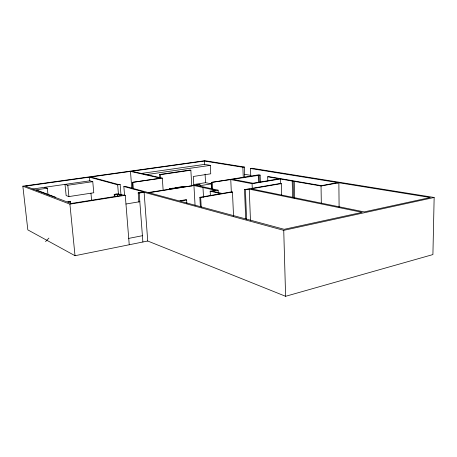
<?xml version="1.0" encoding="UTF-8"?>
<svg xmlns="http://www.w3.org/2000/svg" width="457" height="457" viewBox="0 0 457 457"><rect width="100%" height="100%" fill="white"/><g stroke="black" fill="none" stroke-linecap="round" stroke-linejoin="round"><path stroke-width="0.69" d="M250.784 176.225L250.487 168.49L251.99 168.256L434.15 197.481L432.91 254.566L285.608 296.296L147.725 241.016L75.017 255.714L27.826 229.882L22.85 186.176L204.907 160.704L244.346 167.034L244.758 177.088M320.934 185.759L337.832 182.589L337.832 182.949M45.54 241.61L48.91 238.108M138.882 202.011L138.18 192.797L139.179 193.071L144.115 192.283L283.74 230.345L434.15 197.481M128.725 238.394L142.407 235.703M292.623 197.664L292.212 181.4L294.245 181.372L321.043 185.999L338.866 182.754L430.311 197.515L364.183 211.905L251.053 188.827L281.346 183.6L281.689 195.562M200.366 206.495L199.852 197.315L220.954 193.677L210.163 191.209L210.386 195.476M245.712 218.869L244.518 189.621L280.432 183.434L281.346 183.6M292.212 181.4L293.32 181.212L280.272 178.961L252.087 183.691L230.762 179.578L211.505 182.394L211.837 188.787M186.839 203.468L186.627 199.943L179.858 201.114L284.185 229.311L362.184 212.339L249.242 189.141L244.518 189.621M199.852 197.315L200.68 197.521L232.459 192.031L233.544 216.212M210.163 191.209L215.453 190.318L193.934 185.502L148.896 192.74M218.269 193.02L218.132 190.186L212.197 191.192L222.188 193.465L231.596 191.843L232.459 192.031M125.966 204.016L139.831 201.697M267.808 181.035L267.671 176.785L268.745 176.608L321.151 185.616M200.029 186.656L199.915 184.537L195.733 185.211L218.132 190.186M260.387 182.212L260.136 175.128L232.442 179.31L252.961 183.24L279.398 178.807L267.671 176.785M200.155 185.673L211.271 183.874L211.522 188.678M138.18 192.797L143.755 191.906L123.847 186.496L124.59 195.653M22.85 186.176L69.91 204.136L125.264 195.293L129.24 244.752M193.831 184.537L205.547 182.663L211.271 183.874M169.227 188.752L170.61 188.53M171.986 188.307L173.369 188.09M174.745 187.867L176.122 187.644M177.505 187.427L182.326 186.656M169.119 189.004L184.297 186.57L183.708 186.433M148.211 192.557L199.915 184.537M211.505 182.394L258.525 174.848L260.136 175.128M114.381 196.567L114.199 194.436C118.009 192.951 121.562 195.208 125.264 195.293M70.681 203.725L70.475 201.623L67.585 202.08L71.252 203.462L121.613 195.436L117.495 194.202L114.199 194.436M92.765 181.663L67.79 185.262L65.02 184.377L66.145 195.59L68.91 196.579L93.771 192.763L92.765 181.663L89.818 180.829L32.807 188.992M163.132 190.112L162.321 178.121L131.547 171.261L204.388 161.047L242.856 167.256L244.346 167.034M123.847 186.496L125.092 186.307L179.058 200.897L185.816 199.732L186.627 199.943M132.753 188.764L132.256 182.389L160.55 178.156L130.468 171.409L90.635 176.99L118.289 184.468L120.128 184.451L120.991 195.002M70.475 201.623L67.03 201.868L25.381 186.142L89.481 177.156L117.672 184.817L120.128 184.451M132.256 182.389L162.321 178.121M159.647 177.356L159.453 174.517L189.952 170.05L190.855 170.221L191.769 185.896M159.453 174.517L160.31 174.7L190.855 170.221M48.031 194.979L47.317 188.221L35.966 189.855L55.565 197.235M145.383 174.768L210.311 165.365L210.751 173.809L193.311 176.465L193.819 185.325M140.687 173.54L204.57 164.394L210.311 165.365M250.487 168.49L337.832 182.589L337.586 183.006M244.644 174.288L250.887 175.385M44.7 187.29L47.317 188.221M69.91 204.136L75.017 255.714M67.79 185.262L68.91 196.579M89.481 177.156L89.818 180.829M90.954 193.22L91.594 200.177M114.821 194.625L114.998 196.761M117.672 184.817L118.426 193.979M117.495 194.202L117.672 196.333M132.85 182.543L133.347 188.924M130.468 171.409L131.827 188.827M139.179 193.071L142.881 241.993M144.115 192.283L147.725 241.016M160.31 174.7L160.556 178.253M193.934 185.502L195.065 205.216M200.68 197.521L201.229 207.427M204.388 161.047L204.57 164.394M205.09 174.146L205.547 182.663M202.982 187.524L203.519 197.367M212.259 182.554L212.625 189.666M230.762 179.578L231.339 192.408M245.398 189.804L246.591 219.337M242.856 167.256L243.29 177.842M249.242 189.141L250.476 220.48M252.087 183.691L252.275 188.638M259.068 175.299L259.319 182.394M258.262 175.157L258.519 182.24M280.272 178.961L280.415 183.954M283.74 230.345L285.608 296.296M294.245 181.372L294.662 198.349M293.137 181.56L293.543 197.852M321.043 185.999L321.317 203.656M338.866 182.754L339.111 207.467"/></g></svg>
